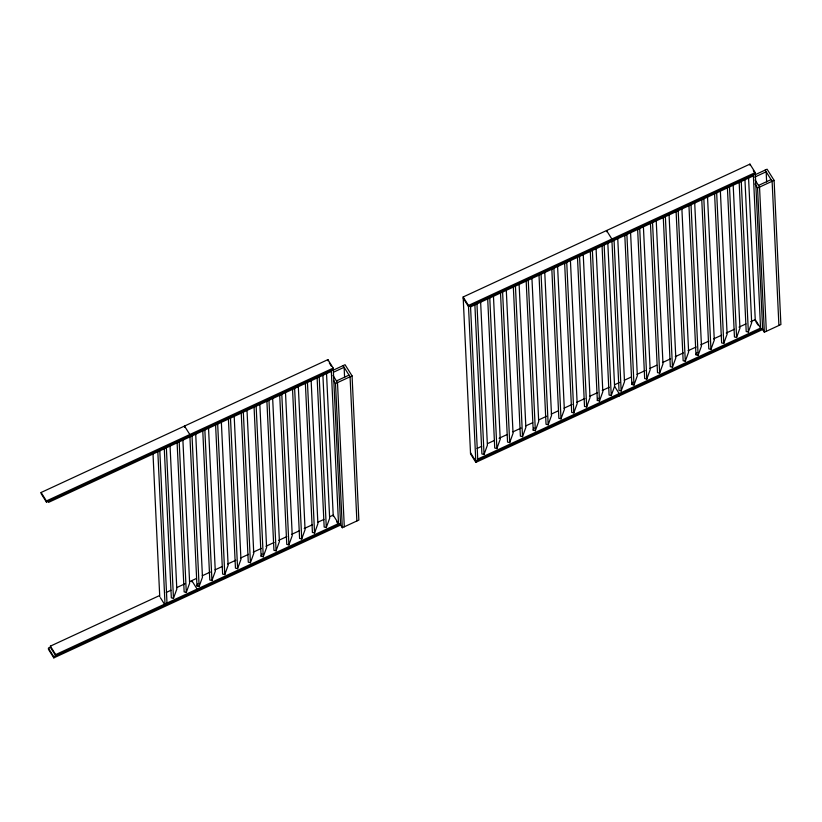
<?xml version="1.0" encoding="UTF-8"?>
<svg xmlns="http://www.w3.org/2000/svg" width="822" height="822" viewBox="0 0 822 822"><rect width="100%" height="100%" fill="white"/><g stroke="black" fill="none" stroke-linecap="round" stroke-linejoin="round"><path stroke-width="1.23" d="M164.266 448.185L171.325 597.83L173.473 598.365L176.812 589.097L169.99 444.568M177.09 442.246L184.149 591.891L186.296 592.426L189.635 583.147L182.885 439.904M195.708 433.965L202.459 577.208L199.119 586.487L196.972 585.952L197.814 583.63M202.746 430.368L209.795 580.013L211.942 580.538L215.292 571.269L208.531 428.015M215.57 424.419L222.628 574.064L224.776 574.599L228.115 565.331L221.354 422.076M228.393 418.48L235.452 568.125L237.599 568.66L240.938 559.381L234.188 416.138M241.216 412.541L248.275 562.186L250.422 562.721L253.762 553.442L247.011 410.199M259.834 404.249L266.595 547.503L263.256 556.771L261.108 556.237L261.941 553.925M266.873 400.653L273.932 550.298L276.079 550.832L279.418 541.554L272.657 398.31M279.696 394.714L286.755 544.359L288.902 544.894L292.242 535.615L285.491 392.371M292.519 388.775L299.578 538.42L301.725 538.955L305.065 529.676L298.314 386.432M305.352 382.836L312.411 532.471L314.559 533.005L317.898 523.737L311.137 380.483M317.107 377.39L324.156 527.036L326.303 527.56L329.653 518.292L322.892 375.038M474.849 304.315L481.898 453.96L484.045 454.494L487.395 445.216L480.572 300.688M487.672 298.376L494.731 448.011L496.878 448.545L500.218 439.277L493.457 296.023M500.495 292.427L507.554 442.072L509.702 442.606L513.041 433.328L506.29 290.084M513.318 286.488L520.377 436.133L522.525 436.667L525.864 427.389L519.114 284.145M531.937 278.196L538.698 421.45L535.348 430.728L533.201 430.194L534.043 427.872M538.975 274.599L546.034 424.244L548.182 424.779L551.521 415.511L544.76 272.257M551.798 268.66L558.857 418.306L561.005 418.84L564.344 409.562L557.593 266.318M564.622 262.721L571.68 412.367L573.828 412.901L577.167 403.623L570.417 260.379M577.455 256.783L584.514 406.428L586.661 406.952L590.001 397.684L583.178 253.155M596.012 247.217L602.824 391.745L599.485 401.013L597.337 400.478L598.169 398.167M602.033 245.398L609.092 395.033L611.239 395.567L614.579 386.299L607.818 243.045M606.595 231.722L606.544 230.54L611.856 239.007L619.017 390.44L621.165 390.974L624.504 381.696L617.754 238.452M630.577 232.503L637.327 375.757L633.988 385.025L631.841 384.49L632.673 382.179M637.615 228.906L644.664 378.552L646.811 379.086L650.161 369.808L643.4 226.564M650.438 222.968L657.497 372.613L659.645 373.147L662.984 363.869L656.223 220.625M663.262 217.029L670.32 366.674L672.468 367.208L675.807 357.93L669.057 214.686M676.085 211.09L683.144 360.724L685.291 361.259L688.631 351.991L681.88 208.737M694.703 202.798L701.464 346.041L698.114 355.32L695.967 354.785L696.809 352.474M701.741 199.201L708.8 348.847L710.948 349.381L714.287 340.103L707.465 195.574M714.565 193.262L721.624 342.908L723.771 343.442L727.11 334.164L720.36 190.91M727.388 187.324L734.447 336.958L736.594 337.493L739.934 328.225L733.183 184.971M739.142 181.878L746.201 331.513L748.349 332.047L751.688 322.779L744.938 179.525M333.27 369.273L46.474 502.139L41.151 493.673L41.1 492.491L327.906 359.625L333.218 368.092L340.616 525.022L53.81 657.888L48.498 649.421L48.447 648.239L50.759 647.171M463.146 296.978L749.941 164.112L755.264 172.579L762.662 329.509L475.856 462.375L470.544 453.908L463.146 296.978L468.458 305.445L475.856 462.375M46.474 502.139L46.412 500.958L333.218 368.092M468.458 305.445L755.264 172.579M755.315 173.761L468.509 306.627L463.197 298.16M332.776 370.393L345.055 364.711L352.063 375.87L358.854 520.059L342.312 527.724L339.763 523.665M754.822 174.881L767.09 169.198L774.098 180.357L780.9 324.546L764.357 332.211L762.446 329.17M331.348 371.38L48.508 502.396L48.457 501.215M470.554 306.883L753.384 175.867M333.824 372.068L344.12 367.3L344.603 377.514M754.73 177.09L766.155 171.788L766.638 182.001M336.445 380.946L349.021 375.12M758.49 185.433L771.067 179.607M342.312 527.724L335.51 383.535L352.063 375.87M764.357 332.211L757.555 188.022L774.098 180.357M50.378 646.133L55.691 654.6L55.742 655.781L50.43 647.315L50.378 646.133L159.334 595.662M166.291 592.436L170.925 590.288M176.72 587.607L184.837 583.846M189.471 581.699L196.427 578.472M202.222 575.79L210.34 572.03M214.974 569.882L221.93 566.666M227.725 563.974L235.842 560.214M240.476 558.066L248.593 554.316M253.227 552.168L261.345 548.408M265.979 546.26L274.086 542.499M278.73 540.352L286.837 536.591M291.481 534.444L299.588 530.683M304.232 528.536L312.339 524.775M318.135 522.093L323.93 519.412M329.725 516.719L333.208 515.117L338.52 523.583L55.691 654.6M477.058 448.473L481.692 446.325M487.487 443.644L494.443 440.417M499.077 438.27L507.195 434.509M512.99 431.827L521.097 428.067M525.741 425.919L532.697 422.703M538.492 420.011L546.599 416.251M551.243 414.103L558.189 410.887M563.995 408.205L572.102 404.445M576.736 402.297L584.853 398.536M589.487 396.389L597.604 392.628M602.238 390.481L609.194 387.254M614.99 384.573L619.634 382.425M624.268 380.278L631.224 377.051M637.019 374.37L645.126 370.609M649.77 368.462L656.727 365.245M662.522 362.553L670.629 358.803M675.273 356.656L683.38 352.895M688.014 350.747L696.131 346.987M700.765 344.839L708.883 341.079M713.517 338.931L721.634 335.171M726.268 333.023L734.385 329.262M739.019 327.115L745.975 323.899M750.609 321.751L755.254 319.604L760.566 328.07L477.726 459.087M53.81 657.888L53.759 656.706L340.565 523.84M762.6 328.327L475.804 461.193L470.492 452.727M765.107 170.113L772.115 181.282L778.917 325.461M753.322 170.586L754.647 172.702M755.079 179.997L759.538 187.108L766.34 331.287M755.007 183.964L757.555 188.022M755.973 321.844L757.966 325.019M614.496 386.165L619.151 393.574L619.254 395.947M343.062 365.626L350.069 376.795L356.871 520.973M329.283 362.923L331.276 366.098M333.033 375.51L337.493 382.62L344.295 526.799M333.598 380.494L335.51 383.535M336.588 521.59L337.914 523.706M160.413 597.738L164.4 604.088M41.1 492.491L46.412 500.958M48.447 648.239L53.759 656.706M753.332 174.685L760.617 329.252M749.941 164.112L750.003 165.294M748.554 177.706L755.305 320.786M741.177 179.854L748.349 332.047M729.484 186.573L736.594 337.493M716.65 192.512L723.771 343.442M703.827 198.462L710.948 349.381M691.004 204.401L698.114 355.32M688.918 205.14L695.967 354.785M678.171 210.34L685.291 361.259M665.347 216.278L672.468 367.208M652.463 220.943L659.645 373.147M639.701 228.167L646.811 379.086M626.867 234.106L633.988 385.025M624.782 234.856L631.841 384.49M614.044 240.045L621.165 390.974M604.119 244.648L611.239 395.567M592.364 250.094L599.485 401.013M590.278 250.833L597.337 400.478M579.541 256.032L586.661 406.952M566.718 261.971L573.828 412.901M553.884 267.921L561.005 418.84M541.061 273.86L548.182 424.779M528.176 278.524L535.348 430.728M526.152 280.549L533.201 430.194M515.415 285.737L522.525 436.667M502.581 291.687L509.702 442.606M489.758 297.626L496.878 448.545M476.935 303.565L484.045 454.494M470.503 305.702L477.788 460.269M331.287 370.198L338.572 524.765M327.906 359.625L327.957 360.807M326.519 373.229L333.259 516.298M319.193 376.64L326.303 527.56M307.438 382.086L314.559 533.005M294.615 388.025L301.725 538.955M281.72 392.69L288.902 544.894M268.958 399.913L276.079 550.832M256.135 405.852L263.256 556.771M254.049 406.602L261.108 556.237M243.312 411.791L250.422 562.721M230.479 417.74L237.599 568.66M217.655 423.679L224.776 574.599M204.832 429.618L211.942 580.538M192.009 435.557L199.119 586.487M196.972 585.952L189.82 434.519L184.498 426.053L184.56 427.235M197.218 591.46L197.105 589.086L191.793 580.62L191.845 581.812M179.175 441.506L186.296 592.426M166.352 447.445L173.473 598.365M159.756 449.655L167.051 604.221M157.773 450.579L165.058 605.146M152.995 453.61L159.745 596.68"/></g></svg>
